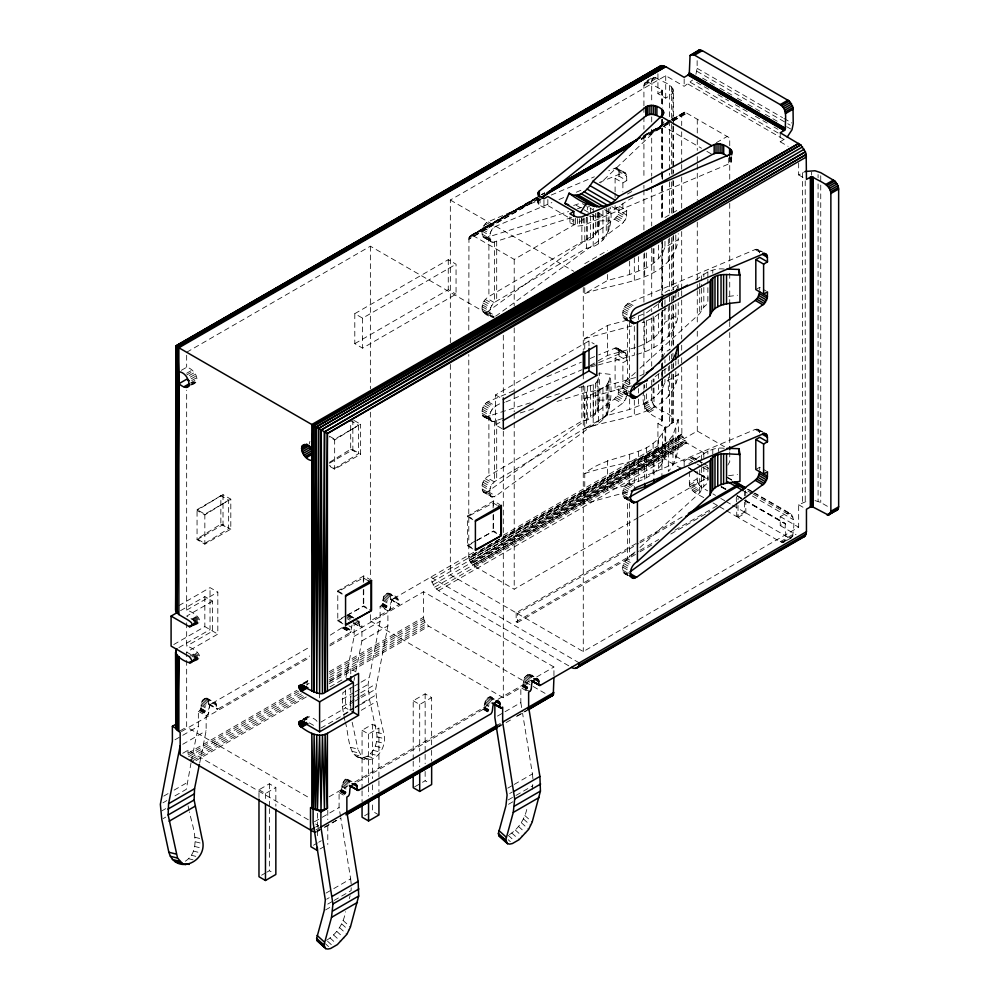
<?xml version="1.0" encoding="UTF-8"?>
<svg xmlns="http://www.w3.org/2000/svg" width="999" height="999" viewBox="0 0 999 999"><rect width="100%" height="100%" fill="white"/><g stroke="black" fill="none" stroke-linecap="round" stroke-linejoin="round"><path stroke-width="0.75" stroke-dasharray="5 3.75" d="M351.198 887.786L351.111 890.633L334.228 900.374M532.13 789.522L532.954 782.854M185.364 861.213C202.11 850.037 192.707 827.047 189.348 811.862M345.142 721.915C349.138 731.468 347.04 765.059 367.12 756.28C374.887 751.285 378.209 741.183 376.573 732.317L369.505 699.45L368.069 684.377L380.107 621.353L380.107 606.368C385.589 603.958 380.457 594.792 387.6 593.194C392.332 593.993 400.025 597.14 398.276 603.371C402.11 607.404 391.521 597.964 390.497 598.876L390.359 594.78L389.348 593.356M360.152 757.816C374.937 765.883 387.412 747.502 383.903 734.153L376.848 701.286L375.686 689.173L387.899 625.849L387.899 610.864L380.107 606.368M191.346 761.313L198.351 726.298L198.351 711.3C203.734 709.09 198.776 700.861 204.845 698.563C210.477 695.354 206.805 704.907 210.027 704.557L310.027 646.828M198.351 711.3L206.144 715.796C211.526 713.586 206.568 705.356 212.625 703.059C218.269 699.849 214.585 709.402 217.819 709.053L309.702 656.006M329.982 644.305L350.587 632.355L352.06 624.8M340.559 816.645L339.086 807.542L339.086 792.557C343.519 791.033 342.345 771.94 349.463 782.055M381.406 605.619C396.69 620.441 385.127 596.69 397.14 597.852M357.517 781.905L483.191 709.352C484.777 704.27 486.613 691.57 495.029 699.337M529.92 691.358C520.504 688.061 523.214 687.499 523.563 680.381C524.275 675.411 530.244 671.902 533.978 676.847M695.928 74.288L697.14 68.332L697.14 59.515M191.046 762.836L186.313 789.322L172.028 797.564M344.83 720.416L342.332 706.693L342.869 692.682L353.259 686.688M353.796 707.791L349.9 710.039L350.949 695.729M571.79 217.532L493.019 242.357L482.979 236.938C480.644 231.718 482.754 224.45 488.024 221.803L541.196 199.3M491.758 242.17L490.771 241.446C488.436 236.214 490.546 228.958 495.816 226.298L551.86 202.585M502.584 418.481L493.019 421.615L482.979 416.196C480.631 411.138 483.004 404.233 488.024 401.698L513.898 390.746M491.758 421.416L490.771 420.691C486.725 411.763 496.053 403.559 504.445 402.547M628.596 321.166L623.713 318.194C621.378 312.962 623.488 305.706 628.758 303.047L755.207 249.538L757.904 249.363L763.099 252.36M628.596 500.424L623.713 497.452C621.366 492.395 623.738 485.477 628.758 482.942L755.207 429.42L757.904 429.258L763.099 432.255M483.916 312.575L486.563 312.475L494.355 316.97C489.123 317.407 480.781 313.087 482.155 306.705C482.292 302.347 485.289 298.689 488.898 296.516L581.868 241.82C597.102 241.021 601.648 224.75 599.225 211.863M491.708 317.083C487.212 312.262 491.321 303.696 496.69 301.049L586.513 248.239C606.58 245.742 613.811 224.887 610.202 207.143M492.944 497.19L483.916 492.47C479.408 487.475 483.304 478.583 488.898 475.774L581.868 421.079C605.431 418.993 599.1 388.773 599.225 373.014L610.202 374.338C612.012 395.104 613.398 423.763 586.513 427.497L496.69 480.307C491.071 483.066 487.2 491.995 491.708 496.965L495.816 496.028L622.265 403.534L625.936 398.738L626.773 390.497L618.98 386.001L615.097 388.249L628.546 396.079M486.563 312.475L614.485 219.143L617.17 216.209L618.98 210.602L618.98 206.106L615.097 208.354L615.097 205.357M488.024 311.638L495.816 316.134L622.265 223.639L625.936 218.843L626.773 210.602L618.98 206.106M485.152 492.694L488.024 491.533L614.485 399.038L618.156 394.243L618.98 386.001M635.327 372.515C631.106 377.397 623.051 380.469 622.877 387.962L629.37 391.708M628.483 575.436L624.65 573.726C618.131 565.309 629.12 556.318 635.327 551.76M191.633 384.852C202.647 381.855 194.118 368.569 186.663 367.257L178.871 371.753M193.694 625.287C207.979 621.59 192.52 611.463 186.663 610.114L186.663 390.172M193.694 661.263C207.979 657.579 192.52 647.439 186.663 646.091L186.663 619.105M309.215 444.006L309.915 441.408M643.918 105.832L643.918 85.577C644.43 80.594 651.236 77.91 655.556 77.51C661.038 81.856 671.44 82.992 673.388 90.672L673.388 124.9M792.519 536.85C793.406 529.707 795.866 519.567 790.546 513.686L755.007 493.169M598.051 409.053L598.051 379.645L599.225 373.014M609.028 408.828L609.028 380.969L610.202 374.338M199.738 762.811L206.144 730.793L206.144 715.796M345.916 677.459L354.146 636.351L354.146 622.852L360.627 626.598L361.925 625.849L361.925 640.846L354.92 675.911M354.008 680.481L354.608 677.434M673.388 90.672L671.665 94.381L665.721 98.164L657.929 93.669L657.929 71.179M681.53 468.581C672.577 463.199 658.291 458.666 657.929 445.966L657.929 423.476L662.125 421.004L661.825 419.73C647.639 414.847 640.371 406.181 643.918 390.921M657.929 423.476L665.721 427.972L671.665 424.188L672.939 422.402L673.388 373.801M664.934 217.507L678.234 209.678M584.752 287.637L584.752 293.631L607.529 280.482L629.657 274.525L646.378 267.932L653.134 263.549L658.566 258.591L662.537 253.197L664.984 247.302L678.234 239.648L678.234 233.654M584.752 293.631C615.571 282.068 671.403 282.555 678.234 239.648M664.934 292.47L678.234 284.628L678.234 290.622M638.486 346.578C649.712 341.97 661.251 334.465 664.984 322.265L678.234 314.61L678.234 302.622M677.434 287.575L678.234 284.628M636.912 354.383C656.206 349.3 675.611 335.826 678.234 314.61M635.539 377.522L607.529 385.414L584.752 398.564L584.752 428.546L607.529 415.397L629.657 409.44L646.378 402.847L653.134 398.464L658.566 393.506L662.537 388.112L664.984 382.23L678.234 374.575L678.234 370.08M584.752 428.546C615.571 416.983 671.403 417.47 678.234 374.575M678.234 419.543L672.989 435.089L668.319 441.433L668.319 471.416C681.293 457.355 678.184 437.013 678.234 419.543L664.984 427.197C662.225 436.488 654.545 443.169 646.378 447.827C626.211 457.754 602.609 458.479 584.752 473.526L584.752 503.508L631.306 490.971M607.529 460.377L607.529 490.359C628.159 484.615 656.743 480.556 664.984 457.18L678.234 449.525M326.548 940.321C336.75 934.152 343.594 923.438 345.567 911.725M349.3 898.638L350.125 895.741M509.465 834.602C519.118 828.433 525.387 818.006 527.322 806.792M569.917 216.746L569.917 222.74L573.801 220.492L547.839 205.507L543.943 207.755L538.811 204.545L537.912 202.223L538.336 198.064M664.023 121.716L662.624 123.938L600.699 182.917M557.067 401.398L586.513 392.17L598.588 390.085L606.268 385.739L609.028 380.969M569.917 222.74L577.41 226.136L583.341 225.412L728.746 163.948L731.268 162.038L731.73 157.854M672.989 300.162L675.249 294.805M662.537 358.129L664.984 352.247L670.292 349.188M578.921 387.562C585.302 385.614 595.054 387.312 598.051 379.645M330.294 635.127L343.581 626.698L351.373 631.206M639.934 368.306L699.712 313.586L703.82 307.043L707.866 303.559L707.866 285.364M639.934 547.552L699.712 492.844L703.82 486.301L707.866 482.817L707.866 464.61M727.784 465.147L729.732 461.775L729.732 447.764M724.175 269.043C712.212 267.545 702.809 274.55 694.317 281.306M724.175 448.301C709.64 446.191 700.174 457.342 688.923 463.598M538.336 201.061L539.323 200M450.337 342.657L450.337 200.025L665.721 75.687L684.165 86.326L692.594 80.045M653.221 77.722L651.698 81.081L651.698 102.885M317.008 721.34C314.872 717.994 303.846 713.249 307.38 720.903M738.036 505.569L738.036 517.395L780.231 541.758C789.647 544.967 784.028 528.059 785.426 524.063L784.465 523.176L780.231 525.561L780.231 516.57L786.475 513.324L790.546 513.686M657.479 304.558L646.378 312.899L629.657 319.493M666.196 308.466L653.983 317.507L642.107 322.702M666.196 368.431L653.983 377.472M584.752 473.526C612.412 463.623 646.365 463.449 668.319 441.433M589.273 216.096C607.317 220.217 619.405 203.409 634.253 197.053M780.231 132.792L780.231 141.796L786.475 137.825M729.732 145.767L729.732 137.974L684.74 111.988L681.73 115.634L681.693 125.574M220.854 495.679L197.053 510.414L204.845 514.922L228.646 500.174L220.854 495.679L220.854 524.163L197.053 538.898L204.845 543.406L228.646 528.658L228.646 500.174M329.52 462.312L350.686 449.213L350.686 420.729L358.466 425.224L334.665 439.96L329.47 436.963M358.466 425.224L358.466 453.708L334.665 468.444L329.47 465.447M638.199 517.619L514.21 589.198L473.976 565.958L470.304 562.087L683.129 437.125L684.74 438.286L686.388 442.707L707.005 454.657M537.262 198.152L468.956 237.712L468.781 331.069M643.144 136.826L670.566 120.941M671.915 120.167L685.376 112.363L671.927 120.105M641.296 139.086L668.256 123.451M672.951 120.742L686.388 112.949M681.693 367.058L681.867 435.189L468.956 558.628L470.304 562.087L684.939 440.259L471.378 563.661L685.376 441.471L472.627 564.984L685.976 442.32M686.388 442.707L473.976 565.958L686.887 443.044M644.605 82.979L654.295 77.385M644.093 84.128L655.556 77.51M643.918 85.577L656.892 78.084M186.663 352.26L370.367 246.204L493.906 317.532M657.929 93.669L662.125 91.196L662.125 90.147L649.1 82.58L645.429 82.218M186.663 373.251L191.858 370.254M186.713 374.987L193.207 371.228M189.261 375.549L194.455 372.552M190.334 377.123L195.529 374.126M191.159 378.846L196.353 375.849M191.683 380.594L196.878 377.597M190.559 382.992L197.053 379.245M190.609 384.315L196.878 380.694M190.559 385.189L196.353 381.843M536.451 197.677L470.304 235.801L468.956 237.712L537.437 198.252M541.695 194.655L544.542 193.007M644.068 135.664L670.092 120.667L644.155 135.664M536.388 197.64L470.304 235.801L473.976 236.164L514.21 259.39L586.987 217.382M541.783 194.53L544.48 192.969M644.28 135.352L669.904 120.554M671.253 119.78L684.74 111.988M539.872 195.891L469.468 236.563L537.325 197.527M542.032 194.655L544.717 193.094M538.848 198.701L468.781 239.161L538.861 198.501L538.811 204.545M641.271 139.573L672.065 121.791M673.413 121.016L686.887 113.237M354.795 313.661L448.264 259.69L456.056 264.198L456.056 294.181L362.575 348.139L354.795 343.644L354.795 313.661L362.575 318.157L456.056 264.198M615.097 191.858L615.097 178.371L618.98 176.124L626.773 180.619L626.56 174.538L624.962 172.615L615.908 167.919L608.728 170.717M615.097 178.371L622.877 182.867L626.773 180.619M354.795 343.644L448.264 289.673L456.056 294.181M627.409 194.043L632.804 190.934M716.345 142.695L727.135 136.463M626.773 210.602L622.877 212.849L622.877 202.36M584.752 263.649L607.529 250.499M197.053 509.665L223.014 494.68L230.806 499.175L230.806 529.158L204.845 544.155L197.053 539.647L197.053 509.665L204.845 514.173L230.806 499.175M329.47 436.213L334.665 439.21L360.627 424.225L360.627 454.208L334.665 469.193L329.47 466.196M798.663 162.924L798.663 174.925L805.219 171.491M197.053 539.647L223.014 524.662L230.806 529.158M329.47 463.199L352.847 449.712L360.627 454.208M584.752 349.101L584.752 338.599L607.529 325.449L628.184 319.892M502.01 428.646L495.516 424.9L495.516 394.917L588.998 340.946L594.193 343.943M590.109 365.497L596.803 361.626M598.151 360.851L607.529 355.432L635.539 347.54M178.871 605.619L210.027 587.624L217.819 592.12L217.819 634.103L186.663 652.085L186.663 727.047L310.239 798.388M495.516 424.9L503.309 420.404M615.097 388.249L615.097 358.266L618.98 356.019L626.773 360.514L626.56 354.433L624.962 352.51L615.908 347.814L598.676 354.87M180.532 610.651L204.845 596.615L212.625 601.111L212.625 631.093L186.663 646.091M186.663 610.114L217.819 592.12M615.097 358.266L622.877 362.762L626.773 360.514M212.625 601.111L186.663 616.108L197.053 622.102L198.888 622.29M755.818 289.598L759.715 287.35L766.208 291.096M191.858 619.105L197.053 616.108M192.532 619.592L197.727 616.595M193.157 620.254L198.351 617.257M193.694 621.041L198.888 618.044M194.106 621.902L199.3 618.905M193.069 623.526L199.563 619.78M193.157 624.35L199.65 620.604M193.069 625.074L199.563 621.328M193.157 625.449L199.3 621.902M173.789 644.53L204.845 626.598L217.819 634.103M178.871 647.589L210.027 629.595L210.027 587.624M626.773 390.497L622.877 392.744L622.877 362.762M189.261 656.58L197.053 652.085M192.532 655.569L197.727 652.572M191.858 656.98L198.351 653.234M193.694 657.017L198.888 654.02M194.106 657.879L199.3 654.882M193.069 659.502L199.563 655.756M193.157 660.327L199.65 656.58M193.069 661.051L199.563 657.305M193.157 661.425L199.3 657.879M643.918 403.384L651.698 398.888L651.698 386.426M644.093 405.045L651.885 400.549L651.698 398.888M644.605 406.793L652.397 402.285L651.885 400.549M645.429 408.504L653.221 404.008C657.654 411.975 670.941 411.363 673.388 420.479M646.515 410.077L654.295 405.582M647.764 411.401L655.556 406.905M342.969 623.9L337.787 620.903L337.787 590.921L363.748 575.936L370.242 579.682M472.802 548.951L467.607 545.953L467.607 515.971L493.568 500.974L500.062 504.72M649.1 412.387L656.892 407.879M337.787 620.903L345.567 616.408M346.865 615.659L363.748 605.918L370.242 609.665M467.607 545.953L475.399 541.458M476.698 540.696L493.568 530.956L500.062 534.702M473.763 552.297L391.795 599.625L390.497 598.876M503.334 535.214L657.929 445.966M681.693 434.041L468.781 556.967L468.956 558.628L682.292 436.126L683.129 437.125L469.468 560.364L682.292 436.126L681.867 435.189M568.781 665.834L438.524 590.621L434.627 587.175L431.006 579.62L658.204 448.439M431.78 582.23L658.978 451.061M470.304 562.087L697.277 431.044L724.537 446.79M180.17 730.793L186.663 727.047M370.367 614.747L370.367 620.978L387.899 610.864M389.198 610.114L399.575 604.12M433.017 584.815L665.721 450.462L684.165 461.101C687.886 458.341 693.156 455.981 697.115 459.74M181.468 731.543L309.528 657.604M329.795 645.903L423.601 591.745L553.946 667.007L553.946 675.998M434.627 587.175L661.825 456.006M174.975 739.784L181.468 736.038M182.767 735.289L198.351 726.298M354.146 636.351L380.107 621.353M436.513 589.16L663.711 457.979M438.524 590.621L665.721 459.453M182.767 744.28L206.144 730.793M361.925 640.846L387.899 625.849M303.072 683.316L307.917 680.519L309.215 680.868L304.033 683.865M182.767 753.271L187.962 750.274L308.903 820.104M302.822 683.89L308.554 680.581M299.076 692.931L188.661 756.68L187.962 753.271L297.028 690.309M306.456 684.864L309.141 683.316M329.345 671.653L423.601 617.232L423.601 591.745M188.137 754.932L298.551 691.183M329.52 673.301L423.776 618.893L423.601 617.232M330.045 675.049L424.288 620.629L423.776 618.893M190.834 757.617L303.933 692.319M329.52 677.547L425.124 622.352L428.796 626.223L546.053 693.93M191.908 759.19L302.322 695.441M329.245 679.894L426.198 623.925M329.995 680.868L350.761 668.88L355.956 671.877M193.157 760.514L306.268 695.217M329.158 681.992L427.447 625.249M195.854 760.714L308.953 695.416M329.146 683.753L428.796 626.223M329.995 686.862L344.268 678.621M703.771 497.614C698.026 494.443 689.522 491.158 689.347 483.291L697.14 478.796L697.14 471.453M689.535 484.94L697.314 480.444L697.14 478.796M690.047 486.688L697.839 482.192L697.314 480.444M639.535 516.845L708.266 477.172M690.871 488.411L698.663 483.916L700.986 486.813L707.604 490.834M691.945 489.985L699.737 485.489M163.711 796.116L168.906 793.119M174.101 790.122L187.088 782.629M354.558 685.938L359.752 682.941M361.051 682.192L368.843 677.697M693.206 491.308L700.986 486.813M694.542 492.282L702.334 487.787M303.484 718.918L307.38 716.67M302.734 719.492L307.917 716.495M302.822 719.867L308.554 716.558M304.033 719.842L309.215 716.845M304.121 720.666L306.718 719.168M162.949 802.809L166.833 800.561M342.108 699.375L353.783 692.632M355.082 691.882L368.069 684.377M354.245 696.528L359.428 693.531M360.726 692.782L376.311 683.791M161.875 810.876L165.759 808.628M342.332 706.693L359.203 696.94M360.502 696.191L368.294 691.695M755.818 469.493L759.715 467.245L766.208 470.991M349.725 704.158L353.621 701.91M354.92 701.161L360.115 698.164M361.413 697.414L375.686 689.173M320.904 722.09L345.567 707.854L350.761 710.851L350.761 687.537M450.337 364.473L450.337 574.812L516.158 612.812L638.586 542.132M639.922 541.358L684.315 515.721M355.095 707.042L375.874 695.054M516.158 612.812L516.158 621.803L517.457 622.552L517.457 613.561L638.536 543.656M639.884 542.882L677.547 521.141M163.087 818.631L165.684 817.132M343.544 714.447L353.921 708.441M355.219 707.692L359.116 705.444M360.414 704.695L369.505 699.45M320.904 728.096L350.761 710.851M361.263 710.277L376.848 701.286M516.158 621.803L638.586 551.123M639.922 550.349L658.766 539.472M674.899 530.157L717.956 505.307M517.457 622.552L638.536 552.659M639.884 551.873L651.985 544.892M670.816 534.015L709.839 511.488M258.978 797.539L258.978 789.784L269.368 783.778L275.849 787.537L275.849 806.168M362.063 789.272L362.063 730.269L372.44 724.275L378.933 728.021L378.933 779.257M413.211 759.74L413.211 700.736L425.149 693.843L431.643 697.589L431.643 748.825M726.186 510.551L736.738 516.645L744.53 512.15L744.53 497.365M738.036 517.395L745.828 512.899L788.024 537.262L791.695 537.624L783.903 542.12M258.978 789.784L265.472 793.531L275.849 787.537M362.063 730.269L368.556 734.015L378.933 728.021M413.211 700.736L419.705 704.482L431.643 697.589M517.457 613.561L583.279 651.56L798.663 527.21L798.663 504.732L808.328 500.561M329.121 796.802L348.027 785.888M354.782 781.992L492.557 702.447M497.964 699.325L531.306 680.069M536.638 676.997L553.946 667.007M370.367 620.978L503.309 697.739L520.841 687.612L527.335 691.358M522.14 686.862L529.92 682.367M780.231 541.758L793.218 534.265M781.58 542.332L793.031 535.714M782.829 542.445L791.22 537.599M314.41 821.79L320.904 818.031M322.202 817.282L339.086 807.542M497.465 716.096L520.841 702.609L520.841 687.612M315.709 827.035L318.306 825.536L318.132 829.982L316.783 831.892L319.48 830.344M315.809 829.969L319.842 827.647M497.589 725.024L500.274 723.476M317.158 830.544L319.842 828.995M497.577 726.373L501.248 724.25M317.058 831.443L323.002 828.021M324.35 827.234L338.599 819.005M498.039 726.96L500.736 725.399M516.333 716.395L527.11 710.177M324.862 827.234L341.021 817.894M498.563 726.947L512.025 719.168M517.42 716.058L526.835 710.626M261.576 875.224L265.472 872.976M266.77 872.227L269.368 870.728L273.264 872.976M313.499 845.241L317.395 842.994M318.693 842.244L321.291 840.746M364.66 815.721L369.855 812.711M414.535 786.912L421.178 783.079M422.502 782.317L425.149 780.781L429.046 783.029M319.992 849L325.187 845.991M325.999 893.106L332.492 889.347M333.791 888.598L350.661 878.858L340.809 818.169M507.754 788.161L512.949 785.164M514.248 784.415L532.417 773.925L522.564 713.224M326.623 899.2L329.22 897.701M509.677 793.506L512.275 792.007M327.734 904.12L332.929 901.123M508.191 799.937L514.685 796.191M515.984 795.441L532.867 785.689M325.462 909.977L330.657 906.98M508.516 804.295L513.711 801.298M643.231 136.613L670.579 120.879M641.42 138.374L671.116 121.266M672.427 120.517L685.976 112.712M681.73 434.64L468.781 556.967L468.781 354.445M628.758 392.894L624.65 393.831L622.877 390.347L628.071 393.344M628.758 572.789L625.886 573.938M497.027 505.219L493.131 502.972L467.607 516.72L472.802 519.717M368.506 580.931L363.311 577.922L337.787 591.67L342.969 594.667M475.674 540.859L467.607 545.204L472.802 548.201M477.01 540.134L493.131 531.456L500.924 535.951M345.841 615.809L337.787 620.154L342.969 623.151M347.19 615.097L363.311 606.405L371.104 610.913M639.797 375.936L643.743 374.101M573.663 205.457L581.168 202.922M629.582 497.052L624.7 498.176M348.651 615.684L347.652 616.108L351.548 618.356L350.399 615.834L348.651 615.684L355.307 619.517M358.816 620.903L359.378 626.211L360.627 626.598M736.738 501.873C734.839 496.928 738.935 492.819 738.036 499.662M551.261 195.042L594.368 176.798M559.04 199.538L566.233 196.491M576.286 192.245L583.478 189.198M599.275 182.505L623.701 172.427M483.966 237.675L486.65 237.5L568.593 211.551M546.94 376.76L581.43 362.162M590.047 358.516L597.24 355.469M505.881 401.935L582.03 369.705M590.659 366.046L622.265 352.672L624.962 352.51M483.966 416.92L486.65 416.758L530.219 402.847M577.447 208.766L581.868 207.38M546.453 397.752L561.213 393.119M520.254 412.949L536.451 407.867M195.529 382.605L191.858 382.242M198.888 658.266L197.053 658.079L186.663 652.085M307.917 680.519L306.618 682.367L307.917 685.714M584.752 338.599L634.315 325.262L634.315 355.244L598.264 364.947M590.759 366.97L596.765 365.347M584.752 398.564L632.817 385.626M624.7 318.918L627.384 318.756L627.384 379.408L632.579 382.405M589.51 206.581L587.337 207.043L587.337 211.601M728.558 296.466L737.512 295.254M728.558 475.711L737.512 474.513M599.225 220.916L610.202 220.704M599.225 400.174L610.202 399.95M615.908 167.919L625.936 173.339M814.972 500.561L820.741 502.472L829.645 507.617M376.573 732.317L383.903 734.153M377.035 736.837L384.378 738.673M376.598 741.558L383.941 743.393M375.262 746.153L382.605 747.989M373.139 750.324L380.482 752.16M350.599 747.302L357.942 749.138L361.451 756.368L367.495 759.652M370.367 753.77L377.697 755.606M351.96 751.31L359.303 753.146M367.12 756.28L374.463 758.116M354.108 754.532L361.451 756.368M363.648 757.654L370.979 759.49M356.905 756.755L364.248 758.591M194.805 837.249L202.148 839.085M195.28 841.77L202.622 843.606M194.842 846.49L199.238 847.589M193.506 851.086L197.914 852.197M191.383 855.256L195.792 856.355M188.611 858.715L193.007 859.814M697.14 68.332L782.542 117.645M783.878 118.406L791.882 123.027M696.827 71.229L790.234 125.15M702.597 78.134L714.61 85.065M719.942 88.149L731.955 95.08M737.287 98.164L742.632 101.249M747.964 104.333L759.977 111.264M765.309 114.348L777.322 121.279M786.663 126.673L790.659 128.983M696.603 82.355L708.616 89.286M717.956 94.68L728.621 100.849M735.301 104.695L747.302 111.626M755.306 116.259L767.319 123.189M773.988 127.035L777.996 129.346M690.409 82.355L779.807 133.978M688.049 84.078L784.128 139.548M780.231 141.796L788.136 146.353M798.663 174.925L803.858 177.922M661.251 125.025L701.548 148.277M706.917 151.386L712.299 154.483M756.643 249.176L761.837 252.173M617.17 168.119L618.768 170.042L626.56 174.538M614.485 168.282L622.265 172.777M755.207 249.538L760.401 252.535M618.768 170.042L618.98 171.628L626.773 176.124M615.097 208.354L626.773 215.097M611.875 206.643L615.859 208.941M618.768 212.425L626.56 216.92M618.156 214.348L625.936 218.843M617.17 216.209L624.962 220.704M604.595 209.628L609.84 212.662M615.908 217.844L623.701 222.352M614.485 219.143L622.265 223.639M582.442 203.671L592.682 209.578M597.789 212.525L602.909 215.484M576.148 205.245L582.779 209.078M584.103 209.84L590.746 213.674M592.07 214.435L596.053 216.733M450.337 200.025L573.888 271.353M628.758 303.047L633.953 306.044M486.563 222.665L494.355 227.16M627.297 303.908L632.479 306.918M485.152 223.963L492.944 228.459M625.886 305.219L632.379 308.966M483.916 225.599L491.708 230.095M624.65 306.855L631.143 310.602M482.967 227.447L490.759 231.943M623.701 308.691L628.883 311.688M482.355 229.333L490.147 233.841M623.089 310.589L629.582 314.335M482.155 231.144L489.935 235.639M622.877 312.387L629.37 316.134M482.155 234.166L489.935 238.661M622.877 315.409L628.071 318.406M486.65 237.5L494.443 242.008L494.443 302.66L486.65 298.164M482.367 235.739L490.147 240.235M623.089 316.995L628.284 319.992M485.227 237.862L493.019 242.357M625.961 319.118L628.546 320.617M482.979 236.938L490.771 241.446M623.713 318.194L627.609 320.442M617.17 348.014L625.936 353.234M757.904 429.258L762.774 432.242M615.908 347.814L623.701 352.31M756.643 429.071L761.837 432.067M618.156 348.738L618.768 349.937L626.56 354.433M614.485 348.176L622.265 352.672M755.207 429.42L760.401 432.43M618.768 349.937L618.98 351.523L626.773 356.019M485.227 299.463L493.019 303.958M625.961 380.706L632.442 384.453M483.966 301.099L491.758 305.594M624.7 382.355L631.193 386.101M482.979 302.959L490.771 307.455M623.713 384.215L628.908 387.212M482.367 304.882L490.147 309.378M623.089 386.138L629.582 389.885M482.155 306.705L489.935 311.201M482.155 309.091L489.935 313.586M623.089 391.908L628.284 394.905M485.152 312.799L492.944 317.295M625.886 394.043L628.483 395.542M482.967 311.85L490.759 316.346M623.701 393.094L627.597 395.342M618.768 392.32L626.56 396.815M618.156 394.243L625.936 398.738M617.17 396.103L624.962 400.599M615.908 397.739L623.701 402.247M798.663 504.732L805.157 508.479M614.485 399.038L622.265 403.534M698.426 460.502L702.372 462.774M703.696 463.536L707.642 465.821M727.384 477.222L733.965 481.019M748.426 489.36L753.696 492.407M692.594 457.642L696.553 459.915M697.864 460.676L701.81 462.962M727.509 477.797L732.779 480.831M747.24 489.185L753.134 492.582M753.82 492.982L791.995 515.022M690.409 457.854L695.666 460.889M704.732 466.121L708.678 468.406M752.259 493.556L745.516 489.672L745.828 498.126M753.421 494.23L792.906 517.032M688.049 458.853L695.953 463.411M697.265 464.173L701.223 466.458M702.409 467.145L707.804 470.254M744.642 491.52L747.264 493.044M752.409 496.003L793.218 519.567M780.231 516.57L798.663 527.21M688.698 467.669L691.808 469.468M692.657 469.955L708.453 479.07M721.615 486.675L727.147 489.797M737.387 495.779L744.442 499.862M745.291 500.349L785.251 523.414M688.386 467.707L691.945 469.755M692.344 469.992L708.129 479.108M721.303 486.7L726.56 489.747M737.075 495.816L744.58 500.149M744.967 500.374L785.376 523.701M693.318 470.891L689.31 468.231M694.63 471.653L707.804 479.245M720.941 486.838L726.223 489.885M736.738 495.954L743.318 499.762M744.617 500.511L785.426 524.063M780.231 525.561L796.028 534.69M712.886 493.881L715.521 495.404M720.791 498.451L724.75 500.724M726.073 501.486L731.343 504.532M732.667 505.294L744.53 512.15M713.011 502.947L718.281 505.993M719.592 506.743L724.874 509.79M495.516 394.917L502.01 398.663M488.024 401.698L495.816 406.193M628.758 482.942L633.953 485.939M486.563 402.56L494.355 407.055M627.297 483.803L632.479 486.8M485.152 403.858L492.944 408.354M625.886 485.114L632.379 488.861M483.916 405.494L491.708 409.99M624.65 486.75L631.143 490.497M482.967 407.342L490.759 411.838M623.701 488.586L628.883 491.583M482.355 409.228L490.147 413.723M623.089 490.484L629.582 494.23M482.155 411.026L489.935 415.534M622.877 492.282L628.071 495.279M482.155 413.411L489.935 417.919M622.877 494.667L628.071 497.664M486.65 416.758L494.443 421.253L494.443 481.918L486.65 477.41M629.982 499.512L627.384 498.014L627.384 558.666L632.579 561.663M482.367 414.997L490.147 419.493M623.089 496.241L628.284 499.238M485.227 417.12L493.019 421.615M625.961 498.364L628.546 499.862M482.979 416.196L490.771 420.691M623.713 497.452L627.609 499.7M485.227 478.708L493.019 483.204M625.961 559.964L632.442 563.711M483.966 480.357L491.758 484.852M624.7 561.613L631.193 565.359M482.979 482.217L490.771 486.713M623.713 563.461L628.908 566.47M482.367 484.14L490.147 488.636M623.089 565.384L629.582 569.13M482.155 485.964L489.935 490.459M622.877 567.207L629.37 570.953M488.024 491.533L495.816 496.028M482.155 488.986L489.935 493.481M622.877 570.242L628.071 573.239M486.563 492.37L494.355 496.865M482.355 490.546L490.147 495.042M623.089 571.79L628.284 574.8M482.967 491.745L491.708 496.965M623.701 572.989L628.546 575.973M354.146 420.479L360.627 424.225M467.607 515.971L474.1 519.717M350.686 449.213L358.466 453.708M579.258 662.886L430.744 577.135L431.006 579.62M388.549 593.106L397.764 598.426M529.27 674.35L533.304 676.673M387.6 593.194L398.151 599.275M528.334 674.45L533.691 677.534M386.601 593.618L398.276 600.374M527.335 674.874L533.816 678.621M385.589 594.355L393.381 598.851M526.323 675.611L532.817 679.357M384.652 595.354L392.445 599.85M525.387 676.598L530.569 679.595M390.534 599.238L399.238 604.258M390.671 599.525L398.926 604.295M383.841 596.528L391.633 601.023M524.575 677.784L531.068 681.53M383.229 597.814L391.009 602.322M523.951 679.07L529.145 682.067M382.829 599.125L390.621 603.621M523.563 680.381L530.057 684.128M382.704 600.374L390.497 604.87M523.439 681.618L529.92 685.364M382.704 603.371L390.497 607.867M523.439 684.615L531.218 689.11M382.654 603.783L390.447 608.279M523.389 685.027L531.181 689.535M382.53 604.22L390.322 608.716M523.264 685.464L529.757 689.21M382.317 604.645L390.109 609.14M523.051 685.901L530.844 690.396M382.055 605.044L389.847 609.54M522.789 686.288L530.569 690.784M381.743 605.369L389.535 609.865M522.477 686.625L530.257 691.121M337.787 590.921L344.268 594.667M220.854 524.163L228.646 528.658M350.399 615.834L352.997 617.332M349.6 615.584L356.094 619.33M490.334 696.84L494.355 699.163M356.606 620.267L359.203 621.765M489.385 696.927L494.742 700.024M356.743 621.353L359.328 622.852M488.386 697.364L493.568 700.361M346.641 616.845L350.537 619.093M355.444 622.102L361.925 625.849M487.375 698.101L493.868 701.847M347.003 618.581L349.6 620.079M486.438 699.088L491.62 702.085M353.808 623.001L360.302 626.748M353.022 622.752L359.977 626.773M485.626 700.262L490.821 703.271M485.002 701.56L490.197 704.557M484.615 702.871L491.108 706.618M348.951 625.849L351.548 627.347M484.49 704.108L490.984 707.854M345.055 626.598L351.548 630.357M484.49 707.105L490.984 710.851M345.005 627.022L351.498 630.769M484.44 707.517L489.635 710.514M484.315 707.954L489.51 710.951M343.369 627.135L351.161 631.63M484.103 708.378L489.298 711.388M343.107 627.522L350.899 632.03M483.841 708.778L489.035 711.775M342.794 627.859L350.587 632.355M483.528 709.103L488.711 712.1M342.457 628.096L350.249 632.604M483.191 709.352L488.386 712.349M309.215 722.839L315.709 726.585M206.793 698.039L216.009 703.358M347.515 779.282L352.222 781.78M205.844 698.126L216.396 704.22M346.578 779.382L350.474 781.63M204.845 698.563L216.521 705.306M345.567 779.807L350.761 782.804M203.833 699.3L211.626 703.796M344.568 780.544L351.061 784.29M202.897 700.287L210.677 704.782M343.619 781.543L348.813 784.54M208.729 703.808L217.819 709.053M208.779 704.17L217.482 709.19M208.903 704.457L217.17 709.228M202.085 701.46L209.877 705.968M342.819 782.716L348.014 785.714M201.461 702.759L209.253 707.255M342.195 784.003L348.688 787.749M201.074 704.07L208.866 708.566M341.808 785.314L347.003 788.311M200.949 705.306L208.729 709.802M341.683 786.55L346.865 789.56M200.949 708.303L208.729 712.799M341.683 789.56L346.865 792.557M200.899 708.716L208.691 713.211M341.633 789.972L346.828 792.969M200.774 709.153L208.566 713.648M341.508 790.409L346.69 793.406M200.562 709.577L208.354 714.085M341.296 790.833L346.491 793.83M200.3 709.977L208.092 714.472M341.034 791.233L346.216 794.23M199.987 710.301L207.767 714.809M340.709 791.558L345.904 794.555M199.65 710.551L207.442 715.047M340.384 791.807L345.567 794.804M378.933 814.972L372.44 811.213L372.44 801.897M339.086 792.557L344.268 795.554M315.622 823.975L318.306 825.536M757.904 249.363L759.715 252.872M729.595 157.53L731.73 160.851M524.825 815.509L532.167 822.152M523.464 818.968L530.806 825.611M521.316 822.701L528.658 829.345M518.518 826.46L525.861 833.104M515.272 829.982L522.614 836.613M511.788 833.029L519.13 839.659M508.304 835.389L513.548 840.134M508.216 839.747L510.314 841.645M343.069 920.441L350.412 927.084M341.708 923.913L349.051 930.544M339.56 927.646L346.903 934.277M336.763 931.393L344.106 938.036M333.516 934.914L340.859 941.558M330.032 937.961L335.277 942.706M327.597 941.27L331.793 945.066M325.412 943.743L328.546 946.577M694.48 458.216L695.928 459.552M530.082 674.6L531.218 677.122M491.133 697.09L492.27 699.612M758.878 429.995L759.715 432.767M697.839 482.192L698.663 483.916M652.397 402.285L653.221 404.008M424.288 620.629L425.124 622.352M352.16 722.252L357.942 749.138M188.074 805.881L189.036 810.364M520.841 702.609L522.315 711.713M532.417 773.925L533.041 780.019M350.661 878.858L351.286 884.952M820.741 175.787L820.741 183.566M820.741 185.115L820.741 502.472M818.081 174.6L818.081 177.722M818.081 183.941L818.081 501.298M811.65 172.053L811.65 175.162M805.219 180.831L805.219 501.298M802.559 172.677L802.559 502.472M759.715 287.35L759.715 290.347M759.715 467.245L759.715 470.242M745.828 499.6L745.828 512.899M744.53 491.458L744.53 495.891M736.738 503.346L736.738 516.645M731.593 156.643L731.593 159.64M731.268 157.542L731.268 162.038M730.244 157.105L730.244 163.099M729.732 156.656L729.732 181.618M729.732 203.359L729.732 301.673M729.732 321.666L729.732 326.623M729.732 332.567L729.732 446.665M728.746 157.954L728.746 163.948M718.618 448.476L718.618 451.536M712.786 270.167L712.786 273.214M712.786 449.425L712.786 453.996M707.866 271.703L707.866 277.772M707.866 279.295L707.866 283.841M707.866 450.961L707.866 453.996M703.82 273.826L703.82 276.848M703.82 287.412L703.82 307.043M703.82 453.084L703.82 457.617M703.82 466.67L703.82 486.301M701.423 275.824L701.423 286.725M701.423 288.286L701.423 310.09M701.423 455.082L701.423 465.984M701.423 467.544L701.423 489.348M699.712 282.879L699.712 287.487M699.712 289.023L699.712 313.586M699.712 469.805L699.712 492.844M697.277 119.231L697.277 137.937M697.277 139.498L697.277 150.412M697.277 156.643L697.277 162.887M697.277 164.448L697.277 200.3M697.277 222.128L697.277 282.929M697.277 284.49L697.277 289.173M697.277 290.734L697.277 323.464M697.277 331.268L697.277 339.061M697.277 345.292L697.277 349.975M697.277 356.206L697.277 431.044M689.347 471.54L689.347 483.291M684.165 78.834L684.165 86.326M684.165 461.101L684.165 468.593M681.693 131.806L681.693 162.974M681.693 164.523L681.693 169.206M681.693 176.985L681.693 208.154M681.693 231.518L681.693 289.161M681.693 290.721L681.693 298.501M681.693 300.062L681.693 339.011M681.693 345.242L681.693 351.473M681.693 357.704L681.693 365.497M678.234 292.12L678.234 296.616M678.234 359.578L678.234 364.086M675.811 235.002L675.811 248.489M675.811 293.469L675.811 297.964M675.811 303.958L675.811 323.451M675.811 360.926L675.811 365.422M675.811 371.416L675.811 383.416M675.811 428.384L675.811 458.366M673.388 126.448L673.388 173.127M673.388 180.906L673.388 212.013M673.388 235.352L673.388 289.797M673.388 296.029L673.388 299.138M673.388 305.357L673.388 345.804M673.388 362.912L673.388 367.582M672.939 88.749L672.939 120.592M672.939 126.086L672.939 168.094M672.939 169.643L672.939 174.313M672.939 180.532L672.939 213.936M672.939 236.538L672.939 290.16M672.939 295.654L672.939 347.727M672.939 353.221L672.939 356.331M672.939 364.111L672.989 369.131M672.939 374.175L672.939 422.402M672.989 435.089L672.989 465.072M671.665 86.963L671.665 122.74M671.665 124.301L671.665 167.857M671.665 169.056L671.665 175.275M671.665 181.855L671.665 214.523M671.665 237.5L671.665 290.759M671.665 296.616L671.665 304.757M671.665 305.956L671.665 348.314M671.665 354.183L671.665 358.853M671.665 363.873L671.665 373.214M671.665 374.4L671.665 424.188M669.617 85.427L669.617 119.256M669.617 120.804L669.617 175.262M669.617 181.88L669.617 214.548M669.617 237.887L669.617 290.771M669.617 296.603L669.617 349.887M669.617 355.719L669.617 360.389M669.617 365.447L669.617 371.278M669.617 372.827L669.617 425.724M668.319 239.061L668.319 261.551M668.319 306.518L668.319 336.501M668.319 366.483L668.319 370.979M668.319 376.973L668.319 396.466M665.721 75.687L665.721 98.164M665.721 427.972L665.721 450.462M664.984 241.308L664.934 247.49M664.984 299.775L664.934 304.458M664.934 305.956L664.934 322.452M664.984 359.74L664.934 362.924M664.934 368.918L664.934 373.426M664.984 379.233L664.934 382.417M664.984 427.197L664.934 457.367M662.624 119.443L662.624 123.938M662.537 242.695L662.537 253.197M662.537 299.663L662.537 305.657M662.537 311.663L662.537 328.147M662.537 371.628L662.537 379.121M662.537 380.619L662.537 388.112M662.537 433.091L662.537 463.074M662.3 90.397L662.3 108.054M662.3 119.955L662.3 173.401M662.3 174.4L662.362 179.345M662.3 185.29L662.3 220.067M662.362 241.571L662.3 294.742M662.3 301.973L662.3 309.752M662.3 310.302L662.3 356.418M662.3 362.637L662.3 369.418M662.3 370.417L662.3 379.757M662.3 380.307L662.3 420.754M662.125 90.147L662.125 107.255M662.125 119.206L662.125 173.651M662.125 174.151L662.125 178.821M662.125 186.101L662.125 220.329M662.125 242.108L662.125 294.992M662.125 301.71L662.125 309.49M662.125 310.552L662.125 356.168M662.125 363.449L662.125 369.667M662.125 370.167L662.125 379.495M662.125 380.557L662.125 421.004M661.825 89.922L661.825 105.482M661.825 119.418L661.825 180.157M661.825 186.313L661.825 220.542M661.925 238.886L661.825 295.267M661.825 302.997L661.825 306.169M661.825 312.325L661.825 357.505M661.825 363.661L661.825 421.228M661.925 447.265L661.925 477.247M658.566 245.105L658.566 258.591M658.566 303.559L658.566 308.067M658.566 314.061L658.566 333.541M658.566 374.026L658.566 378.521M658.566 384.515L658.566 393.506M658.566 438.486L658.566 468.469M653.983 248.539L653.983 272.527M653.983 317.507L653.983 347.49M653.983 378.971L653.983 381.968M653.983 387.962L653.983 407.455M653.983 452.422L653.983 479.408M653.134 248.551L653.134 263.549M653.134 316.021L653.134 338.499M653.134 378.983L653.134 381.98M653.134 387.974L653.134 398.464M653.134 443.444L653.134 473.426M651.698 116.908L651.698 123.139M651.698 129.37L651.698 176.111M651.698 177.672L651.698 185.452M651.698 187.013L651.698 225.961M651.698 247.777L651.698 299.188M651.698 308.529L651.698 311.651M651.698 317.882L651.698 366.171M651.698 380.194L651.698 384.865M646.378 252.934L646.378 267.932M646.378 320.392L646.378 342.882M646.378 383.354L646.378 387.862M646.378 393.856L646.378 402.847M646.378 447.827L646.378 477.809M644.705 252.884L644.705 276.873M644.705 321.84L644.705 351.823M644.705 384.802L644.705 387.799M644.705 395.304L644.705 411.788M644.705 456.768L644.705 483.753M643.918 107.38L643.918 115.172M643.918 116.733L643.918 129.196M643.918 135.427L643.918 179.046M643.918 185.277L643.918 188.399M643.918 189.96L643.918 230.457M643.918 253.833L643.918 302.123M643.918 311.476L643.918 316.146M643.918 317.707L643.918 373.788M643.918 384.69L643.918 389.36M638.486 256.631L638.486 271.616M638.486 316.596L638.486 319.593M638.486 388.549L638.486 393.044M638.486 399.038L638.486 406.543M638.486 451.511L638.486 481.493M634.315 257.804L634.315 280.282M634.315 400.212L634.315 415.209M634.315 460.177L634.315 488.661M629.657 261.026L629.657 274.525M629.657 320.991L629.582 377.772M629.657 379.458L629.657 385.452M629.657 398.951L629.657 409.44M629.657 454.42L629.657 484.403M629.582 503.209L629.582 557.03M622.877 182.867L622.877 191.858M618.98 171.628L618.98 176.124M618.98 351.523L618.98 356.019M615.097 193.356L615.097 197.864M609.028 207.904L609.028 229.583M608.041 208.853L608.041 233.129M608.041 383.554L608.041 412.387M607.529 274.488L607.529 280.482M607.529 325.449L607.529 355.432M607.529 385.414L607.529 415.397M606.268 207.979L606.268 236.301M606.268 385.739L606.268 415.559M602.946 210.477L602.946 240.085M602.946 388.174L602.946 419.343M598.588 212.375L598.588 243.356M598.588 390.085L598.588 422.614M598.051 212.775L598.051 229.795M597.152 212.987L597.152 232.617M597.152 381.68L597.152 411.875M595.504 213.336L595.504 235.027M595.504 383.291L595.504 414.285M593.306 208.366L593.306 212.912M593.306 214.423L593.306 237.125M593.306 384.603L593.306 416.371M593.194 215.285L593.194 246.116M593.194 391.458L593.194 425.374M590.596 207.904L590.596 214.098M590.596 215.659L590.596 238.923M590.596 385.602L590.596 418.169M588.998 340.946L588.998 346.94M587.337 217.67L587.337 240.409M587.337 386.301L587.337 419.667M586.513 217.52L586.513 248.239M586.513 392.17L586.513 427.497M584.79 218.107L584.79 241.221M584.79 386.576L584.79 420.479M583.341 217.919L583.341 225.412M583.279 287.512L583.279 350.237M583.279 374.225L583.279 378.896M583.279 385.127L583.279 651.56M581.868 217.857L581.868 241.82M581.868 386.638L581.868 421.079M581.505 218.481L581.505 225.974M579.482 218.731L579.482 226.224M577.41 218.631L577.41 226.136M575.461 218.219L575.461 225.712M573.801 218.993L573.801 224.987M547.839 199.5L547.839 205.507M543.943 200.25L543.943 207.755M540.047 198.002L540.047 205.507M538.074 198.926L538.074 203.421M537.912 199.226L537.912 202.223M514.21 259.39L514.21 306.069M514.21 327.847L514.21 391.633M514.21 393.181L514.21 411.85M514.21 413.411L514.21 421.191M514.21 422.739L514.21 589.198M503.309 335.227L503.309 396.416M503.309 431.306L503.309 697.739M496.69 241.084L496.69 301.049M496.69 420.329L496.69 480.307M493.568 500.974L493.568 506.968M493.568 514.473L493.568 530.956M493.131 502.972L493.131 508.966M493.131 514.96L493.131 531.456M488.898 236.551L488.898 296.516M488.898 415.809L488.898 475.774M448.264 259.69L448.264 289.673M431.643 750.374L431.643 761.238M425.149 693.843L425.149 752.834M425.149 754.395L425.149 763.711M425.149 771.465L425.149 780.781M419.705 704.482L419.705 751.061M419.705 757.267L419.705 766.583M413.211 761.288L413.211 770.604M378.933 780.806L378.933 791.67M372.44 724.275L372.44 778.608M372.44 784.827L372.44 794.143M370.367 246.204L370.367 388.823M370.367 412.2L370.367 578.908M368.556 734.015L368.556 785.251M368.556 786.8L368.556 796.116M363.748 575.936L363.748 581.93M363.748 589.422L363.748 605.918M363.311 577.922L363.311 582.429M363.311 589.922L363.311 606.405M362.575 318.157L362.575 348.139M362.063 790.821L362.063 801.685M352.847 419.73L352.847 449.712M350.761 668.88L350.761 675.099M345.567 689.859L345.567 707.854M334.665 439.21L334.665 469.193M327.784 810.339L327.784 819.655M327.784 825.861L327.784 844.492M319.605 692.856L319.605 698.863M317.395 813.236L317.395 838.074M269.368 783.778L269.368 807.067M269.368 808.628L269.368 870.728M265.472 793.531L265.472 801.285M223.014 494.68L223.014 524.662M204.845 514.173L204.845 544.155M204.845 596.615L204.845 626.598M187.962 750.274L187.962 753.271M186.663 355.257L186.663 367.257M684.939 112.113L671.003 120.142L684.939 112.113"/><path stroke-width="1.5" d="M177.123 648.9C169.031 656.405 201.348 670.953 189.261 656.58L171.091 646.091L171.091 616.108L189.261 626.598C200.349 622.627 174.638 615.659 175.649 610.114L175.774 345.979L660.214 66.146L661.825 65.647L665.721 66.683L684.165 77.335L688.386 74.838L689.31 73.252L690.047 55.544L698.663 50.287L702.334 50.649L789.36 101.099L793.031 107.455L793.218 123.801L791.995 129.758L787.212 137.05M178.871 731.543L178.871 656.58L177.51 730.581L177.123 655.269L176.498 729.495L175.861 728.308L176.024 653.733L176.498 729.495L180.17 732.292L180.17 754.769L313.112 831.53L315.709 832.229M176.323 507.142L175.649 610.114M199.425 764.335L194.555 788.723L194.118 799.987L202.148 839.085C209.003 861.388 176.361 876.086 168.843 852.247L161.788 819.38L160.352 804.307L172.377 741.283L172.377 726.298L175.861 728.308L176.024 650.436L176.323 679.645M311.813 691.358L311.813 424.525L798.663 143.444L312.987 425.199L311.813 460.502L314.098 692.369L316.171 427.035L802.559 146.89L318.556 428.409L319.605 693.219L321.241 429.957L805.406 151.836L806.193 154.445L327.397 433.516L325.112 692.369C318.057 699.675 290.809 674.425 301.436 691.358L319.605 701.86L353.359 682.367L353.359 712.349L319.605 731.842L301.436 721.34C298.239 719.742 298.339 724.812 300.137 726.186C307.48 731.942 317.957 738.436 327.397 733.341L358.554 715.346L358.554 673.376L325.112 692.369L324.513 431.855L805.406 151.836L800.686 144.905L780.231 132.792L784.465 130.307L785.426 128.297C784.839 120.667 788.211 109.665 780.231 104.608L694.542 55.145L690.871 54.783M805.219 171.491L814.972 170.754L820.741 172.677L834.802 180.994L837.961 185.614L838.648 189.011L838.648 506.83L837.961 509.428L828.271 515.022L812.562 506.805L810.726 506.805L806.455 509.228L806.455 531.705L540.309 685.364C537.499 685.239 539.959 674.949 534.115 680.107C529.22 682.829 533.841 690.147 528.633 692.107L528.633 707.105L539.897 776.448L540.434 791.083L532.167 822.152L528.658 829.345L519.13 839.659L512.4 843.543L509.627 844.118L507.504 843.693L505.731 840.084L513.261 812.424L514.697 799.025L502.659 722.09L502.659 707.105C497.477 711.213 502.385 698.139 496.166 701.86C490.834 704.095 494.03 710.576 490.984 713.848L358.554 790.309C355.744 790.184 358.204 779.894 352.347 785.039C347.465 787.774 352.073 795.092 346.865 797.052L346.865 812.037L358.142 881.38L358.678 896.028L350.412 927.084L346.903 934.277L337.362 944.604L330.644 948.476L327.872 949.05L325.749 948.638L323.976 945.029L331.506 917.369L332.942 903.958L320.904 827.035L320.904 812.037L327.397 808.291L327.397 733.341M185.739 864.597L182.492 863.523L177.547 858.091L168.144 814.984L168.594 803.72L180.17 745.778M630.019 391.97L755.207 300.399L757.904 297.452L759.715 291.858M727.06 269.043L738.998 269.443L739.959 275.012L739.959 302.173C729.745 303.534 713.761 303.496 710.064 315.834L637.424 382.267C632.08 384.965 627.934 393.494 632.442 398.326L636.55 397.39L764.435 303.596L767.294 298.177L767.507 291.858L763.611 294.106L763.611 264.123L755.818 259.615L755.818 289.598L767.507 296.353M630.019 571.865L755.207 480.294L757.904 477.347L759.715 471.74M727.06 448.301L738.998 448.701L739.959 454.258L739.959 481.418C729.745 482.792 713.761 482.754 710.064 495.079L637.424 561.525C631.83 564.335 627.921 573.226 632.442 578.221L636.55 577.285L764.435 483.491L767.294 478.071L767.507 471.74L763.611 473.988L763.611 444.006L755.818 439.51L755.818 469.493L767.507 476.248M178.871 371.753C190.147 372.627 194.131 396.253 178.871 383.741L177.859 347.177L663.711 65.834L176.199 346.216L176.024 611.763L175.774 345.979L661.825 65.647L176.199 346.216L177.123 613.286L178.871 383.741L186.663 379.245L189.261 380.744M311.813 460.502C300.549 459.627 296.553 435.989 311.813 448.501M529.532 709.065L553.246 695.079L553.946 677.497M571.465 667.382C574.937 670.054 579.845 667.22 579.258 662.886M576.972 667.919L804.17 536.75L805.406 535.601L806.455 531.705M800.686 144.905L314.21 425.899L314.098 692.369L312.987 425.199L800.686 144.905L316.171 427.035L316.758 693.006L318.556 428.409L804.17 149.251L321.241 429.957L322.452 693.006L324.513 431.855L806.193 154.445L806.455 179.42L810.726 176.998L812.949 177.173C819.255 181.493 830.469 184.078 830.868 193.506L830.868 511.326L829.345 514.685M325.749 948.638L317.07 940.621L316.633 938.386L324.163 910.726L325.324 899.949L313.112 822.539L313.112 807.542M507.504 843.693L498.826 835.688L498.389 833.453L505.919 805.793L507.08 795.004L494.867 717.594L494.867 704.108M676.223 291.995L677.022 289.048M671.44 362.25L675.811 353.434L678.234 344.593L678.234 356.581M569.118 193.182C578.97 199.837 588.361 189.098 592.919 181.306L662.624 114.947L664.023 112.712C661.675 106.468 651.56 103.184 645.779 107.055L539.323 191.009L537.912 193.232L538.811 195.554L543.943 198.751L547.839 196.503L573.801 211.501L573.801 215.996L577.41 217.133L581.505 216.983L728.746 154.957L731.268 153.047L731.593 150.649C727.022 145.167 718.381 141.671 711.75 145.729L618.955 196.341C604.083 214.485 585.027 205.257 569.118 193.182L564.885 203.409L580.669 212.512L587.837 215.509M663.736 295.317L659.352 302.485M710.064 315.834L710.064 281.393C715.709 271.129 730.781 275.624 739.959 275.012M710.064 495.079L710.064 460.639C715.709 450.387 730.781 454.882 739.959 454.258M580.669 212.512L586.45 203.184M658.566 363.524L662.537 358.129M660.214 66.146L627.909 85.277M697.839 51.049L698.663 50.287M664.06 475.312C654.869 483.454 643.006 487.787 631.306 490.971M541.77 198.064L645.779 116.046C650.374 112.862 656.518 114.523 660.639 117.72M646.378 372.864L653.134 368.481M329.42 258.167L333.479 255.819M355.082 243.306L357.792 241.746M361.838 239.398L364.535 237.824M374.001 232.355L376.698 230.794M379.395 229.221L383.454 226.873M392.907 221.403L395.604 219.842M398.301 218.269L401.011 216.708M405.057 214.36L407.767 212.799M411.813 210.452L414.51 208.891M417.22 207.317L419.917 205.757M423.963 203.409L426.673 201.848M429.37 200.275L432.067 198.714M436.126 196.366L438.823 194.805M442.882 192.457L445.579 190.896M448.276 189.323L457.729 183.853M467.182 178.371L482.042 169.768M486.101 167.42L494.205 162.725M496.903 161.164L513.111 151.773M515.809 150.212L532.017 140.822M534.715 139.261L544.18 133.779M546.878 132.218L550.924 129.87M553.633 128.309L563.086 122.827M565.784 121.266L581.992 111.876M584.69 110.315L600.899 100.924M603.596 99.363L606.306 97.802M609.003 96.229L625.212 86.851M549.375 191.134L636.388 140.734M545.229 194.83L631.268 144.917M663.711 65.834L177.06 346.715L177.123 613.286L177.859 347.177L665.721 66.683L178.871 347.764L178.871 614.61M690.047 55.544L699.737 49.95M693.206 54.57L700.986 50.075M694.542 55.145L702.334 50.649M184.066 386.738L189.261 383.741M185.414 387.312L189.31 385.065M186.663 387.437L189.261 385.939M559.39 184.453L637.325 139.548M559.315 184.403L640.234 137.687M551.96 188.911L637.437 139.548M541.346 197.253L630.282 145.904M573.801 211.501L569.917 213.749L573.801 215.996M780.231 104.608L788.024 100.112M781.58 105.594L789.36 101.099M782.829 106.918L790.621 102.422M783.903 108.491L791.695 103.996M784.727 110.202L792.519 105.707M785.251 111.95L793.031 107.455M785.426 113.611L793.218 109.116M302.123 445.904L304.72 444.405M301.611 447.053L306.805 444.056M301.436 448.501L307.917 444.755M175.699 345.929L327.397 433.516L806.455 156.93M301.611 450.162L308.104 446.416M302.123 451.91L309.915 447.402L309.403 445.666M302.947 453.621L310.739 449.125L311.813 450.699L304.033 455.194M305.282 456.518L311.775 452.772M306.618 457.505L311.813 454.508M825.674 184.515L833.466 180.02M827.01 185.502L834.802 180.994M828.271 186.813L836.051 182.317M829.345 188.386L837.137 183.891M830.169 190.11L837.961 185.614M830.681 191.858L838.473 187.362M830.868 193.506L838.648 189.011M503.309 399.413L596.79 345.442L596.79 375.424L503.309 429.395L503.309 397.914M755.818 259.615L759.715 257.367L767.507 261.875L767.294 255.794L765.696 253.871L762.999 254.033L636.55 307.542C631.281 310.202 629.158 317.457 631.505 322.689L633.741 323.614L637.424 322.302L710.064 281.393M763.611 264.123L767.507 261.875M584.752 352.098L584.752 368.581L587.424 367.033M503.309 420.404L588.998 370.929L596.79 375.424M171.091 616.108L177.834 612.212M189.261 626.598L191.858 625.099M189.935 626.885L192.532 625.386M189.261 662.574L191.858 661.076M189.935 662.861L192.532 661.363M172.377 726.298L176.274 724.038M298.926 686.138L301.523 684.64M298.838 686.862L302.734 684.615M298.926 687.687L302.822 685.439M299.188 688.561L304.37 685.564M299.6 689.422L304.782 686.425M300.137 690.209L306.618 686.463M300.761 690.871L305.956 687.874M301.436 691.358L307.917 687.612M755.818 439.51L759.715 437.262L767.507 441.758L767.294 435.689L765.696 433.753L762.999 433.928L636.55 487.437C631.53 489.972 629.145 496.89 631.505 501.948L633.741 502.859L637.424 501.56L710.064 460.639M763.611 444.006L767.507 441.758M298.926 722.115L301.523 720.616M298.838 722.839L302.734 720.591M298.926 723.676L302.822 721.428M299.188 724.537L304.37 721.54M299.6 725.399L304.782 722.402M300.137 726.186L306.618 722.439M300.761 726.847L305.956 723.85M168.594 803.72L194.555 788.723M301.436 727.347L307.917 723.588M167.969 809.103L193.931 794.105M688.361 513.399L735.439 486.213L739.984 484.99L743.306 486.913M168.144 814.984L194.118 799.987M685.614 516.471L736.738 486.963L741.283 485.739L745.803 487.849M169.118 821.215L195.092 806.218M830.868 511.326L838.648 506.83M827.01 514.897L838.473 508.279M828.271 515.022L837.961 509.428M578.995 665.059L806.193 533.891M575.362 668.418L805.406 535.601M314.41 827.784L310.514 830.032L310.514 807.542C315.472 810.801 322.153 810.913 327.397 808.291L325.112 734.352L324.463 809.502L322.452 734.989L321.016 810.102L319.605 735.202L317.42 810.027L316.758 734.989L315.372 809.665L314.098 734.352L313.474 809.078L311.813 733.341L311.813 808.291M320.904 827.035L497.39 725.137M502.659 722.09L553.946 692.494M346.403 813.661L497.215 726.585M528.184 708.703L553.771 693.943M345.891 814.797L496.69 727.734M527.659 709.852L553.246 695.079M347.752 814.01L497.215 727.722M258.978 799.1L258.978 876.722L265.472 880.481L275.849 874.475L275.849 809.265M362.063 806.343L362.063 817.219L368.556 820.966L378.933 814.972L378.933 796.328M413.211 775.261L413.211 787.687L419.705 791.433L431.643 784.54L431.643 764.347M332.168 896.378L358.142 881.38M513.923 791.445L539.897 776.448M332.942 903.958L358.903 888.96M514.697 799.025L540.659 784.028M332.717 911.013L358.678 896.028M514.473 806.081L540.434 791.083M331.506 917.369L357.467 902.372M513.261 812.424L539.223 797.439M552.135 189.011L636.5 140.484M546.89 192.807L633.316 143.044M629.582 317.794L687.574 285.115M629.582 497.052L680.831 468.169M646.578 190.334L712.299 154.483C717.082 151.761 723.039 152.81 727.235 156.169M475.399 521.216L500.924 507.467L500.924 535.951L475.399 549.7M345.567 596.166L371.104 582.429L371.104 610.913L345.567 624.65M647.352 380.569L634.315 385.227L634.315 389.722M531.868 681.043L540.309 685.364M836.051 510.514L837.137 510.189M802.559 537.25L804.17 536.75M552.422 695.853L550.099 696.053M584.752 368.581L589.26 367.37M350.112 785.976L358.554 790.309M178.396 862.749L180.719 862.649M168.843 852.247L176.186 854.083M170.205 856.243L177.547 858.091M172.352 859.465L179.695 861.313M186.289 863.698L189.223 864.435M175.15 861.687L182.492 863.523M564.885 203.409L568.668 204.758M689.347 72.827L785.426 128.297M689.31 73.252L785.376 128.709M689.173 73.689L785.251 129.146M688.973 74.113L785.039 129.583M688.698 74.5L784.777 129.97M688.386 74.838L784.465 130.307M688.049 75.087L784.128 130.544M660.851 116.346L711.75 145.729M764.073 253.097L766.67 254.595M763.398 253.546L767.294 255.794M762.312 254.37L767.507 257.367M592.919 181.306L618.955 196.341M590.009 185.664L614.984 200.087M587.1 189.111L611.013 202.922M584.19 191.783L607.042 204.97M759.502 293.681L767.294 298.177M758.878 295.592L766.67 300.1M581.281 193.781L603.071 206.356M757.904 297.452L765.696 301.948M578.371 195.017L599.088 206.98M756.643 299.101L764.435 303.596M576.76 195.329L596.878 206.943M575.137 195.329L594.667 206.606M755.207 300.399L762.999 304.895M629.982 320.254L635.177 323.251M629.845 321.366L633.741 323.614M764.073 432.992L766.67 434.49M763.398 433.441L767.294 435.689M762.312 434.265L767.507 437.262M630.057 393.643L636.55 397.39M629.894 395.217L635.077 398.226M629.782 396.291L633.678 398.539M759.502 473.563L767.294 478.071M758.878 475.487L766.67 479.982M757.904 477.347L765.696 481.843M756.643 478.996L764.435 483.491M755.207 480.294L762.999 484.79M735.289 481.78L741.87 485.576M734.715 481.955L739.984 484.99M740.684 485.402L745.229 488.024M732.529 482.167L737.799 485.214M739.085 485.964L744.355 488.998M727.547 481.655L735.439 486.213M736.738 486.963L743.318 490.759M629.982 499.512L635.177 502.509M629.845 500.611L633.741 502.859M630.057 573.538L636.55 577.285M629.894 575.112L635.077 578.109M629.782 576.186L633.678 578.433M498.326 505.969L500.924 507.467M368.506 580.931L371.104 582.429M536.288 679.033L538.886 680.531M533.816 678.621L539.01 681.618M532.18 681.018L539.972 685.514M531.393 680.769L539.66 685.539M496.953 700.661L499.537 702.16M496.041 700.774L499.937 703.021M496.166 701.86L500.062 704.108M493.568 703.358L501.361 707.854M493.244 703.496L501.023 707.991M492.657 703.446L500.711 708.029M346.865 678.621L353.359 682.367M352.06 711.6L358.554 715.346M354.533 783.965L357.118 785.464M352.06 783.553L357.255 786.55M349.513 785.414L358.216 790.446M349.638 785.701L357.904 790.484M315.272 808.79L320.904 812.037M193.157 762.274L190.559 759.964M498.863 830.506L506.206 837.137M498.389 833.453L505.731 840.084M503.334 838.423L506.481 841.27M498.826 835.688L506.168 842.319M317.108 935.439L324.438 942.069M316.633 938.386L323.976 945.029M321.578 943.356L323.676 945.254M317.07 940.621L324.413 947.264M743.169 486.326L744.605 487.662M309.915 447.402L310.739 449.125M175.861 728.308L175.649 652.085L175.737 726.223M812.949 177.173L812.949 506.98M812.562 176.998L812.562 506.805M812.125 176.898L812.125 506.705M811.65 176.86L811.65 506.668M811.176 176.898L811.176 506.705M810.726 176.998L810.726 506.805M810.351 177.173L810.351 506.98M738.998 269.443L738.998 273.963M738.998 448.701L738.998 454.72M731.73 151.86L731.73 154.857M731.593 150.649L731.593 153.646M730.856 149.513L730.856 154.008M729.732 302.984L729.732 320.117M729.732 446.665L729.732 449.787M729.595 148.539L729.595 156.031M726.535 274.563L726.535 303.971M726.535 453.821L726.535 483.229M723.688 145.13L723.688 154.121M723.601 274.6L723.601 304.533M723.601 453.846L723.601 483.791M722.027 144.405L722.027 153.396M721.041 274.837L721.041 305.319M721.041 454.095L721.041 484.565M720.092 143.981L720.092 152.984M718.019 143.893L718.019 152.884M717.757 275.512L717.757 306.768M717.757 454.77L717.757 486.026M715.996 144.143L715.996 153.134M714.984 276.486L714.984 308.541M714.984 455.744L714.984 487.799M714.16 144.705L714.16 153.696M712.737 277.772L712.737 310.614M712.737 457.018L712.737 489.872M711.038 279.37L711.038 313.012M711.038 458.616L711.038 492.27M675.811 353.434L675.811 359.428M663.136 110.402L663.136 114.897M661.887 109.44L661.887 116.945M656.892 106.568L656.892 115.559M655.207 105.832L655.207 114.835M653.983 479.408L653.983 482.405M653.234 105.419L653.234 114.41M651.136 105.332L651.136 114.323M649.088 105.594L649.088 114.598M647.252 106.194L647.252 115.185M645.779 107.055L645.779 116.046M644.705 483.753L644.705 486.75M637.424 322.302L637.424 382.267M637.424 501.56L637.424 561.525M588.998 348.439L588.998 370.929M583.279 351.735L583.279 374.225M539.323 191.009L539.323 197.003M538.336 192.058L538.336 196.553M419.705 771.24L419.705 791.433M368.556 800.773L368.556 820.966M350.761 676.648L350.761 681.318M327.397 433.516L327.397 691.358M319.605 701.86L319.605 731.842M317.395 847.389L317.395 850.499L310.914 846.752L310.914 829.669M265.472 804.395L265.472 880.481M371.541 580.431L345.567 595.416L345.567 625.399L371.541 610.414L371.541 580.431M501.361 505.469L475.399 520.467L475.399 550.449L501.361 535.452L501.361 505.469"/></g></svg>
